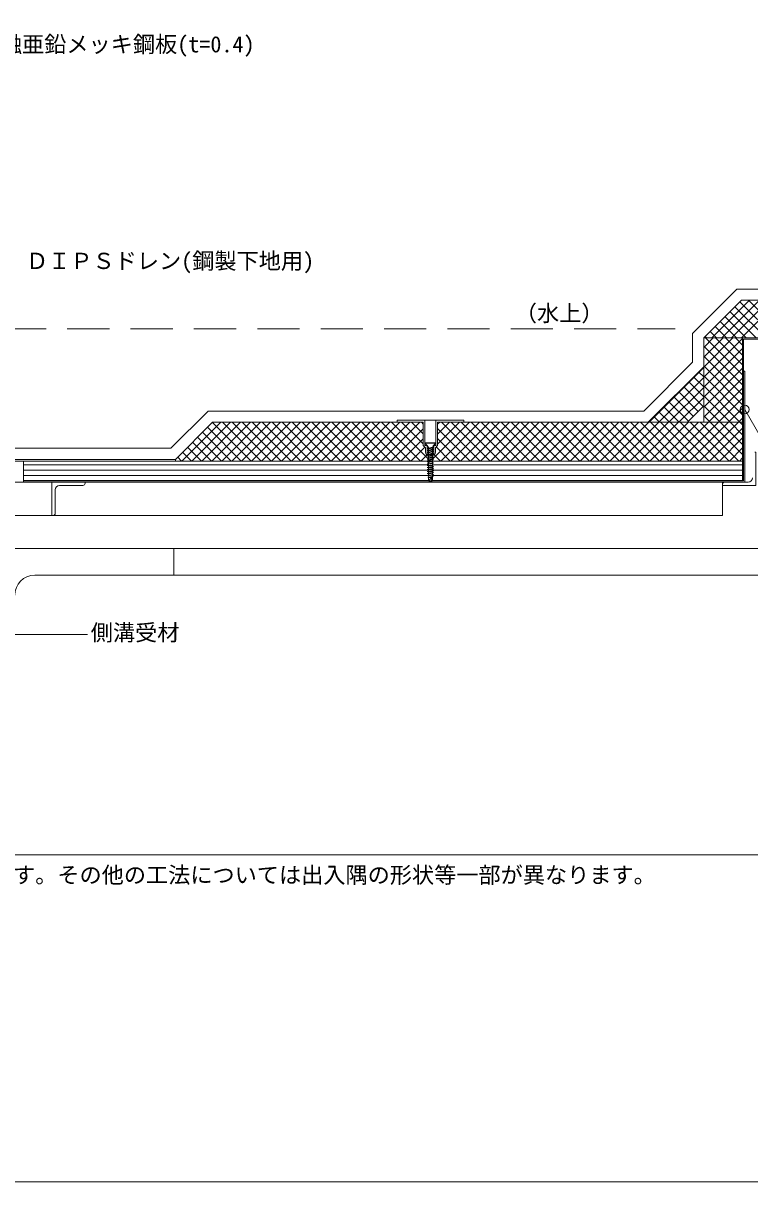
# Model space of a CAD drawing. Units: millimetres, scale not verified. Extents: x -1380 to 1380, y -955 to 955.
# Drawn here: x -391 to 265, y -955 to 90 of the extents above; entities that cross this region are included whole.
import ezdxf
from ezdxf.enums import TextEntityAlignment as Align

# ---------------------------------------------------------------- set-up
doc = ezdxf.new("R2010")
doc.units = ezdxf.units.MM
doc.header["$LTSCALE"] = 3
doc.linetypes.add('USER1', pattern=[19.05, 12.7, -6.35])
for name, color, linetype, lineweight in [('0-0_0', 7, 'Continuous', 18), ('0-1_HATCH', 9, 'Continuous', 18), ('0-2_BOUSUI', 1, 'Continuous', 18), ('0-3_MOJI', 7, 'Continuous', 18), ('0-5_KANAMONO_SCREW', 4, 'Continuous', 18), ('0-6_dannnetu', 6, 'Continuous', 18), ('0-7_KANAMONO', 5, 'Continuous', 18), ('0-8_TEKKOTU', 7, 'Continuous', 18), ('0-9_doubuti', 5, 'Continuous', 18), ('0-B_bo-do', 3, 'Continuous', 18), ('0-C_ZATU', 6, 'Continuous', 18), ('0-D_WAKU', 7, 'Continuous', 18)]:
    doc.layers.add(name, color=color, linetype=linetype, lineweight=lineweight)
doc.styles.add('ＭＳ ゴシック', font='')
doc.styles.get('ＭＳ ゴシック').set_extended_font_data('MS Gothic')

msp = doc.modelspace()

# ---------------------------------------------------------------- linework, layer by layer
at = {"layer": '0-0_0'}
msp.add_lwpolyline([(-900.032, -660.046), (899.968, -660.046), (899.968, 539.954), (-900.032, 539.954)], close=True, dxfattribs=at)
at = {"layer": '0-1_HATCH'}
for p, q in [((230.211, -194.046), (264.211, -160.046)), ((239.191, -194.046), (273.191, -160.046)), ((248.171, -194.046), (282.171, -160.046)), ((279.361, -194.046), (251.164, -165.85)), ((288.341, -194.046), (255.654, -161.36)), ((257.151, -194.046), (291.151, -160.046)), ((297.321, -194.046), (263.321, -160.046)), ((261.4, -194.046), (242.184, -174.83)), ((270.38, -194.046), (246.674, -170.34)), ((243.44, -194.046), (233.204, -183.811)), ((252.42, -194.046), (237.694, -179.32)), ((222.968, -202.518), (231.439, -194.046)), ((222.968, -211.498), (240.419, -194.046)), ((222.968, -220.478), (249.4, -194.046)), ((222.968, -229.458), (257.968, -194.458)), ((225.479, -194.046), (224.224, -192.791)), ((257.968, -227.397), (224.617, -194.046)), ((234.459, -194.046), (228.714, -188.301)), ((257.968, -218.417), (233.598, -194.046)), ((257.968, -209.437), (242.578, -194.046)), ((257.968, -200.456), (251.558, -194.046)), ((257.968, -236.377), (222.968, -201.377)), ((222.968, -238.439), (257.968, -203.439)), ((257.968, -245.358), (222.968, -210.358)), ((222.968, -247.419), (257.968, -212.419)), ((257.968, -254.338), (222.968, -219.338)), ((173.652, -270.046), (222.968, -220.731)), ((182.633, -270.046), (222.968, -229.711)), ((222.968, -238.162), (213.91, -229.104)), ((222.968, -229.181), (218.4, -224.614)), ((222.968, -220.201), (222.891, -220.124)), ((222.968, -256.399), (257.968, -221.399)), ((257.968, -263.318), (222.968, -228.318)), ((191.613, -270.046), (222.968, -238.691)), ((222.608, -255.762), (204.93, -238.084)), ((222.968, -247.142), (209.42, -233.594)), ((222.968, -265.379), (257.968, -230.379)), ((255.716, -270.046), (222.968, -237.298)), ((227.281, -270.046), (257.968, -239.36)), ((213.628, -264.742), (195.95, -247.065)), ((218.118, -260.252), (200.44, -242.574)), ((200.593, -270.046), (222.968, -247.672)), ((246.736, -270.046), (222.968, -246.279)), ((236.261, -270.046), (257.968, -248.34)), ((191.991, -270.046), (182.479, -260.535)), ((200.971, -270.046), (186.97, -256.045)), ((209.137, -269.232), (191.46, -251.555)), ((237.756, -270.046), (222.968, -255.259)), ((245.242, -270.046), (257.968, -257.32)), ((-247.751, -305.046), (-212.751, -270.046)), ((-238.771, -305.046), (-203.771, -270.046)), ((-229.791, -305.046), (-194.791, -270.046)), ((-220.811, -305.046), (-185.811, -270.046)), ((-185.238, -305.046), (-220.135, -270.149)), ((-211.83, -305.046), (-176.83, -270.046)), ((-176.257, -305.046), (-211.257, -270.046)), ((-202.85, -305.046), (-167.85, -270.046)), ((-167.277, -305.046), (-202.277, -270.046)), ((-193.87, -305.046), (-158.87, -270.046)), ((-158.297, -305.046), (-193.297, -270.046)), ((-184.89, -305.046), (-149.89, -270.046)), ((-149.317, -305.046), (-184.317, -270.046)), ((-175.909, -305.046), (-140.909, -270.046)), ((-140.336, -305.046), (-175.336, -270.046)), ((-166.929, -305.046), (-131.929, -270.046)), ((-131.356, -305.046), (-166.356, -270.046)), ((-157.949, -305.046), (-122.949, -270.046)), ((-122.376, -305.046), (-157.376, -270.046)), ((-148.969, -305.046), (-113.969, -270.046)), ((-113.395, -305.046), (-148.395, -270.046)), ((-139.988, -305.046), (-104.988, -270.046)), ((-104.415, -305.046), (-139.415, -270.046)), ((-131.008, -305.046), (-96.008, -270.046)), ((-95.435, -305.046), (-130.435, -270.046)), ((-122.028, -305.046), (-87.028, -270.046)), ((-86.455, -305.046), (-121.455, -270.046)), ((-113.048, -305.046), (-78.048, -270.046)), ((-77.474, -305.046), (-112.474, -270.046)), ((-104.067, -305.046), (-69.067, -270.046)), ((-68.494, -305.046), (-103.494, -270.046)), ((-95.087, -305.046), (-60.087, -270.046)), ((-59.514, -305.046), (-94.514, -270.046)), ((-86.107, -305.046), (-51.107, -270.046)), ((-50.534, -305.046), (-85.534, -270.046)), ((-77.127, -305.046), (-42.127, -270.046)), ((-41.553, -305.046), (-76.553, -270.046)), ((-68.146, -305.046), (-33.146, -270.046)), ((-32.573, -305.046), (-67.573, -270.046)), ((-25.382, -303.257), (-58.593, -270.046)), ((-30.032, -289.627), (-49.613, -270.046)), ((-30.032, -280.647), (-40.632, -270.046)), ((-30.032, -271.667), (-31.652, -270.046)), ((-21.295, -303.096), (11.755, -270.046)), ((-17.032, -271.893), (-15.186, -270.046)), ((-17.032, -280.873), (-6.206, -270.046)), ((-17.032, -289.853), (2.775, -270.046)), ((-14.265, -305.046), (20.735, -270.046)), ((21.308, -305.046), (-13.692, -270.046)), ((-5.285, -305.046), (29.715, -270.046)), ((30.289, -305.046), (-4.711, -270.046)), ((3.696, -305.046), (38.696, -270.046)), ((39.269, -305.046), (4.269, -270.046)), ((12.676, -305.046), (47.676, -270.046)), ((48.249, -305.046), (13.249, -270.046)), ((21.656, -305.046), (56.656, -270.046)), ((57.229, -305.046), (22.229, -270.046)), ((30.636, -305.046), (65.636, -270.046)), ((66.21, -305.046), (31.21, -270.046)), ((39.617, -305.046), (74.617, -270.046)), ((75.19, -305.046), (40.19, -270.046)), ((48.597, -305.046), (83.597, -270.046)), ((84.17, -305.046), (49.17, -270.046)), ((57.577, -305.046), (92.577, -270.046)), ((93.15, -305.046), (58.15, -270.046)), ((66.557, -305.046), (101.557, -270.046)), ((102.131, -305.046), (67.131, -270.046)), ((75.538, -305.046), (110.538, -270.046)), ((111.111, -305.046), (76.111, -270.046)), ((84.518, -305.046), (119.518, -270.046)), ((120.091, -305.046), (85.091, -270.046)), ((93.498, -305.046), (128.498, -270.046)), ((129.071, -305.046), (94.071, -270.046)), ((102.478, -305.046), (137.478, -270.046)), ((138.052, -305.046), (103.052, -270.046)), ((111.459, -305.046), (146.459, -270.046)), ((147.032, -305.046), (112.032, -270.046)), ((120.439, -305.046), (155.439, -270.046)), ((156.012, -305.046), (121.012, -270.046)), ((129.419, -305.046), (164.419, -270.046)), ((164.992, -305.046), (129.992, -270.046)), ((138.4, -305.046), (173.4, -270.046)), ((173.973, -305.046), (138.973, -270.046)), ((147.38, -305.046), (182.38, -270.046)), ((182.953, -305.046), (147.953, -270.046)), ((156.36, -305.046), (191.36, -270.046)), ((191.933, -305.046), (156.933, -270.046)), ((165.34, -305.046), (200.34, -270.046)), ((200.913, -305.046), (165.913, -270.046)), ((174.03, -270.046), (173.499, -269.515)), ((174.321, -305.046), (209.321, -270.046)), ((209.894, -305.046), (174.894, -270.046)), ((183.011, -270.046), (177.989, -265.025)), ((183.301, -305.046), (218.301, -270.046)), ((218.874, -305.046), (183.874, -270.046)), ((192.281, -305.046), (227.281, -270.046)), ((227.854, -305.046), (192.854, -270.046)), ((201.261, -305.046), (236.261, -270.046)), ((236.835, -305.046), (201.835, -270.046)), ((210.242, -305.046), (245.242, -270.046)), ((245.815, -305.046), (210.815, -270.046)), ((219.222, -305.046), (254.222, -270.046)), ((254.795, -305.046), (219.795, -270.046)), ((228.775, -270.046), (222.968, -264.239)), ((257.968, -299.239), (228.775, -270.046)), ((257.968, -290.259), (237.756, -270.046)), ((257.968, -281.279), (246.736, -270.046)), ((254.222, -270.046), (257.968, -266.3)), ((257.968, -272.298), (255.716, -270.046)), ((-203.198, -305.046), (-229.115, -279.129)), ((-194.218, -305.046), (-224.625, -274.639)), ((-59.166, -305.046), (-30.032, -275.912)), ((12.328, -305.046), (-17.032, -275.686)), ((228.202, -305.046), (257.968, -275.281)), ((-221.159, -305.046), (-238.095, -288.11)), ((-212.178, -305.046), (-233.605, -283.62)), ((-50.186, -305.046), (-30.032, -284.893)), ((-41.206, -305.046), (-28.619, -292.46)), ((-5.632, -305.046), (-18.332, -292.347)), ((3.348, -305.046), (-17.032, -284.667)), ((237.182, -305.046), (257.968, -284.261)), ((-248.099, -305.046), (-251.566, -301.58)), ((-239.119, -305.046), (-247.076, -297.09)), ((-230.139, -305.046), (-242.585, -292.6)), ((-32.225, -305.046), (-26.225, -299.046)), ((-14.613, -305.046), (-20.613, -299.046)), ((246.163, -305.046), (257.968, -293.241)), ((255.143, -305.046), (257.968, -302.221)), ((-390.532, -308.449), (-25.382, -308.449)), ((-390.532, -313.211), (-25.476, -313.211)), ((-21.682, -313.211), (257.968, -313.211)), ((-20.818, -308.449), (257.968, -308.449)), ((-390.532, -317.974), (-26.378, -317.974)), ((-390.532, -322.736), (-25.282, -322.736)), ((-21.782, -322.736), (257.968, -322.736)), ((-21.723, -317.974), (257.968, -317.974))]:
    msp.add_line(p, q, dxfattribs=at)
at = {"layer": '0-2_BOUSUI'}
msp.add_lwpolyline([(-453.532, -293.546), (-257.674, -293.546), (-224.174, -260.046), (168.826, -260.046), (212.968, -215.904), (212.968, -189.904), (252.826, -150.046), (899.968, -150.046)], dxfattribs=at)
at = {"layer": '0-3_MOJI', "linetype": 'USER1'}
msp.add_line((-408.307, -185.918), (197.338, -185.918), dxfattribs=at)
at = {"layer": '0-3_MOJI'}
for points in [[(410.983, -432.752), (360.545, -432.752), (259.968, -258.546)], [(-332.993, -461.482), (-494.045, -461.482), (-562.032, -343.725)]]:
    msp.add_lwpolyline(points, dxfattribs=at)
msp.add_circle((259.968, -258.546), 4, dxfattribs=at)
at = {"layer": '0-5_KANAMONO_SCREW'}
for p, q in [((-28.532, -288.546), (-18.532, -288.546)), ((-28.532, -289.046), (-28.532, -288.546)), ((-28.532, -289.046), (-26.112, -291.467)), ((-25.532, -292.596), (-25.594, -292.365)), ((-21.532, -292.596), (-21.47, -292.365)), ((-18.532, -289.046), (-18.532, -288.546)), ((-26.382, -293.471), (-25.382, -294.012)), ((-26.382, -295.221), (-25.382, -295.762)), ((-26.382, -296.971), (-25.382, -297.512)), ((-26.382, -298.721), (-25.382, -299.262)), ((-26.382, -300.471), (-25.382, -301.012)), ((-26.382, -302.221), (-25.382, -302.762)), ((-25.532, -292.596), (-25.382, -292.596)), ((-25.382, -293.471), (-21.682, -292.596)), ((-25.382, -293.471), (-25.382, -292.596)), ((-25.382, -294.012), (-25.382, -295.221)), ((-25.382, -295.221), (-21.682, -294.346)), ((-25.382, -295.762), (-25.382, -296.971)), ((-25.382, -296.971), (-21.682, -296.096)), ((-25.382, -297.512), (-21.682, -296.846)), ((-25.382, -297.512), (-25.382, -298.721)), ((-25.382, -298.721), (-21.682, -297.846)), ((-25.382, -299.262), (-25.382, -300.471)), ((-25.382, -300.471), (-21.682, -299.596)), ((-25.382, -301.012), (-25.382, -302.221)), ((-25.382, -302.221), (-21.682, -301.346)), ((-25.382, -302.762), (-25.382, -303.971)), ((-20.682, -292.596), (-21.682, -292.596)), ((-21.682, -293.346), (-21.682, -294.346)), ((-20.682, -294.346), (-21.682, -294.346)), ((-21.682, -295.096), (-21.682, -296.096)), ((-21.682, -296.846), (-20.682, -296.096)), ((-20.682, -296.096), (-21.682, -296.096)), ((-21.682, -296.846), (-21.682, -297.846)), ((-20.682, -297.846), (-21.682, -297.846)), ((-21.682, -298.596), (-21.682, -299.596)), ((-20.682, -299.596), (-21.682, -299.596)), ((-21.682, -300.346), (-21.682, -301.346)), ((-20.682, -301.346), (-21.682, -301.346)), ((-21.682, -302.096), (-21.682, -303.096)), ((-26.382, -303.971), (-25.382, -304.512)), ((-26.382, -305.721), (-25.382, -306.262)), ((-26.382, -307.471), (-25.382, -308.012)), ((-26.382, -309.221), (-25.382, -309.221)), ((-26.382, -309.221), (-25.382, -309.762)), ((-26.382, -310.971), (-25.382, -310.971)), ((-26.382, -310.971), (-25.382, -311.512)), ((-26.382, -312.721), (-25.382, -312.721)), ((-25.382, -303.971), (-21.682, -303.096)), ((-25.382, -304.512), (-25.382, -305.721)), ((-25.382, -305.721), (-21.682, -304.846)), ((-25.382, -306.262), (-25.382, -307.471)), ((-25.382, -307.471), (-21.682, -306.596)), ((-25.382, -308.012), (-25.382, -309.221)), ((-25.382, -309.221), (-20.682, -308.346)), ((-25.382, -309.221), (-21.682, -308.346)), ((-25.382, -309.762), (-21.682, -309.096)), ((-25.382, -309.762), (-25.382, -310.971)), ((-25.382, -310.971), (-20.682, -310.096)), ((-25.382, -310.971), (-21.682, -310.096)), ((-25.382, -311.512), (-21.682, -310.846)), ((-25.382, -311.512), (-25.382, -312.721)), ((-25.382, -312.721), (-20.682, -311.846)), ((-25.382, -312.721), (-21.682, -311.846)), ((-25.382, -313.262), (-25.382, -314.471)), ((-20.682, -303.096), (-21.682, -303.096)), ((-21.682, -303.846), (-21.682, -304.846)), ((-20.682, -304.846), (-21.682, -304.846)), ((-21.682, -305.596), (-21.682, -306.596)), ((-20.682, -306.596), (-21.682, -306.596)), ((-21.682, -307.346), (-21.682, -308.346)), ((-20.682, -308.346), (-21.682, -308.346)), ((-21.682, -309.096), (-20.682, -308.346)), ((-21.682, -309.096), (-21.682, -310.096)), ((-20.682, -310.096), (-21.682, -310.096)), ((-21.682, -310.846), (-20.682, -310.096)), ((-21.682, -310.846), (-21.682, -311.846)), ((-20.682, -311.846), (-21.682, -311.846)), ((-21.682, -312.596), (-20.682, -311.846)), ((-26.382, -314.471), (-25.382, -314.471)), ((-26.382, -314.471), (-25.382, -315.012)), ((-26.382, -316.221), (-25.382, -316.221)), ((-26.382, -316.221), (-25.382, -316.762)), ((-26.382, -317.971), (-25.382, -317.971)), ((-26.382, -317.971), (-25.382, -318.512)), ((-25.764, -319.546), (-24.964, -319.979)), ((-25.382, -314.471), (-20.682, -313.596)), ((-25.382, -314.471), (-21.682, -313.596)), ((-25.382, -315.012), (-21.682, -314.346)), ((-25.382, -315.012), (-25.382, -316.221)), ((-25.382, -316.221), (-20.682, -315.346)), ((-25.382, -316.221), (-21.682, -315.346)), ((-25.382, -316.762), (-21.682, -316.096)), ((-25.382, -316.762), (-25.382, -317.971)), ((-25.382, -317.971), (-20.682, -317.096)), ((-25.382, -317.971), (-21.682, -317.096)), ((-25.382, -318.512), (-21.682, -317.846)), ((-25.382, -318.512), (-24.964, -319.546)), ((-25.282, -319.979), (-25.282, -322.921)), ((-25.282, -319.979), (-21.782, -319.979)), ((-23.532, -324.146), (-25.282, -322.921)), ((-24.964, -319.546), (-21.204, -318.846)), ((-24.964, -319.979), (-22.004, -319.446)), ((-23.532, -324.146), (-24.273, -322.143)), ((-23.532, -324.146), (-21.782, -322.921)), ((-21.682, -317.846), (-22.004, -318.846)), ((-22.004, -319.446), (-22.004, -319.979)), ((-20.682, -313.596), (-21.682, -313.596)), ((-21.682, -314.346), (-20.682, -313.596)), ((-21.682, -314.346), (-21.682, -315.346)), ((-20.682, -315.346), (-21.682, -315.346)), ((-21.682, -316.096), (-20.682, -315.346)), ((-21.682, -316.096), (-21.682, -317.096)), ((-20.682, -317.096), (-21.682, -317.096)), ((-21.682, -317.846), (-20.682, -317.096))]:
    msp.add_line(p, q, dxfattribs=at)
for points in [[(-28.532, -289.046), (-18.532, -289.046), (-20.952, -291.467)], [(-26.382, -293.471), (-25.382, -293.471), (-20.682, -292.596)], [(-26.382, -295.221), (-25.382, -295.221), (-20.682, -294.346)], [(-26.382, -296.971), (-25.382, -296.971), (-20.682, -296.096)], [(-26.382, -298.721), (-25.382, -298.721), (-20.682, -297.846)], [(-26.382, -300.471), (-25.382, -300.471), (-20.682, -299.596)], [(-26.382, -302.221), (-25.382, -302.221), (-20.682, -301.346)], [(-25.382, -294.012), (-21.682, -293.346), (-20.682, -292.596)], [(-25.382, -295.762), (-21.682, -295.096), (-20.682, -294.346)], [(-25.382, -299.262), (-21.682, -298.596), (-20.682, -297.846)], [(-25.382, -301.012), (-21.682, -300.346), (-20.682, -299.596)], [(-25.382, -302.762), (-21.682, -302.096), (-20.682, -301.346)], [(-26.382, -303.971), (-25.382, -303.971), (-20.682, -303.096)], [(-26.382, -305.721), (-25.382, -305.721), (-20.682, -304.846)], [(-26.382, -307.471), (-25.382, -307.471), (-20.682, -306.596)], [(-26.382, -312.721), (-25.382, -313.262), (-21.682, -312.596), (-21.682, -313.596)], [(-25.382, -304.512), (-21.682, -303.846), (-20.682, -303.096)], [(-25.382, -306.262), (-21.682, -305.596), (-20.682, -304.846)], [(-25.382, -308.012), (-21.682, -307.346), (-20.682, -306.596)], [(-25.764, -319.546), (-24.964, -319.546), (-22.004, -318.846)], [(-23.532, -324.146), (-21.782, -319.979), (-21.782, -322.921)], [(-22.004, -319.446), (-21.204, -318.846), (-22.004, -318.846)]]:
    msp.add_lwpolyline(points, dxfattribs=at)
for centre, radius, start, end in [((-27.526, -292.881), 2, 14.93142, 45), ((-19.538, -292.881), 2, 135, 165.06858), ((-23.532, -324.146), 2.136, 110.30447, 145), ((-19.464, -325.164), 5.679, 114.08593, 147.8643)]:
    msp.add_arc(centre, radius, start, end, dxfattribs=at)
at = {"layer": '0-6_dannnetu'}
for p, q in [((516.468, -160.046), (256.968, -160.046)), ((222.968, -194.046), (222.968, -270.046)), ((222.968, -220.046), (172.968, -270.046)), ((222.968, -255.402), (208.323, -270.046)), ((-253.532, -303.546), (-220.032, -270.046)), ((-220.032, -270.046), (-30.032, -270.046)), ((-17.032, -270.046), (257.968, -270.046))]:
    msp.add_line(p, q, dxfattribs=at)
msp.add_lwpolyline([(257.968, -194.046), (222.968, -194.046), (256.968, -160.046)], dxfattribs=at)
at = {"layer": '0-7_KANAMONO'}
for points in [[(257.968, -323.046), (257.968, -194.046), (408.968, -194.046), (408.968, -195.046), (258.968, -195.046), (258.968, -323.046)], [(-390.532, -324.046), (259.968, -324.046), (259.968, -224.046), (258.968, -224.046), (258.968, -323.046), (-390.532, -323.046)], [(-402.532, -305.046), (-253.532, -305.046), (-253.532, -303.546), (-402.532, -303.546)]]:
    msp.add_lwpolyline(points, close=True, dxfattribs=at)
at = {"layer": '0-8_TEKKOTU'}
for p, q in [((-255.032, -384.046), (899.968, -384.046)), ((-255.032, -408.046), (899.968, -408.046))]:
    msp.add_line(p, q, dxfattribs=at)
msp.add_lwpolyline([(-429.532, -408.046), (-555.032, -408.046), (-555.032, -384.046), (-255.032, -384.046), (-255.032, -408.046), (-380.532, -408.046)], dxfattribs=at)
msp.add_arc((-380.532, -426.046), 18, 90, 180, dxfattribs=at)
at = {"layer": '0-9_doubuti'}
for p, q in [((-362.032, -331.046), (-362.032, -352.046)), ((-337.032, -327.046), (-358.032, -327.046)), ((262.968, -324.046), (241.968, -324.046))]:
    msp.add_line(p, q, dxfattribs=at)
for points in [[(239.968, -326.046), (239.968, -327.046), (269.968, -327.046), (269.968, -297.046), (268.968, -297.046)], [(-364.032, -354.046), (-365.032, -354.046), (-365.032, -324.046), (-335.032, -324.046), (-335.032, -325.046)]]:
    msp.add_lwpolyline(points, dxfattribs=at)
msp.add_lwpolyline([(239.968, -324.046), (-535.032, -324.046), (-535.032, -354.046), (239.968, -354.046)], close=True, dxfattribs=at)
for centre, radius, start, end in [((262.968, -320.046), 4, 270, 0), ((-358.032, -331.046), 4, 90, 180), ((-337.032, -325.046), 2, 270, 0), ((241.968, -326.046), 2, 90, 180), ((-364.032, -352.046), 2, 270, 0)]:
    msp.add_arc(centre, radius, start, end, dxfattribs=at)
at = {"layer": '0-B_bo-do'}
msp.add_lwpolyline([(-390.532, -323.046), (257.968, -323.046), (257.968, -305.046), (-390.532, -305.046)], close=True, dxfattribs=at)
at = {"layer": '0-C_ZATU'}
for p, q in [((-28.532, -268.046), (-18.532, -268.046)), ((-26.532, -299.046), (-20.532, -299.046))]:
    msp.add_line(p, q, dxfattribs=at)
for points in [[(-26.532, -291.046), (-28.532, -291.046), (-28.532, -268.046), (-53.532, -268.046), (-53.532, -270.046), (-30.032, -270.046), (-30.032, -291.046), (-28.032, -293.046), (-28.032, -297.046), (-27.532, -299.046), (-26.532, -299.046)], [(-20.532, -291.046), (-18.532, -291.046), (-18.532, -268.046), (6.468, -268.046), (6.468, -270.046), (-17.032, -270.046), (-17.032, -291.046), (-19.032, -293.046), (-19.032, -297.046), (-19.532, -299.046), (-20.532, -299.046)]]:
    msp.add_lwpolyline(points, close=True, dxfattribs=at)
at = {"layer": '0-D_WAKU'}
msp.add_lwpolyline([(-1380.032, -955.046), (1379.968, -955.046), (1379.968, 954.954), (-1380.032, 954.954)], close=True, dxfattribs=at)

# ---------------------------------------------------------------- texts
at = {"layer": '0-3_MOJI', "style": 'ＭＳ ゴシック'}
for s, p in [('溶融亜鉛メッキ鋼板(t=0.4)', (-431.951, 59.055)), ('ＤＩＰＳドレン(鋼製下地用)', (-388.391, -136.283)), ('（水上）', (52.605, -183.53)), ('側溝受材', (-329.993, -471.482)), ('※こちらの図は熱工法とストライプ工法の場合の形状です。その他の工法については出入隅の形状等一部が異なります。', (-900.032, -690.046))]:
    msp.add_text(s, height=14.66, dxfattribs=at).set_placement(p, align=Align.BOTTOM_LEFT)

doc.saveas('drawing.dxf')
